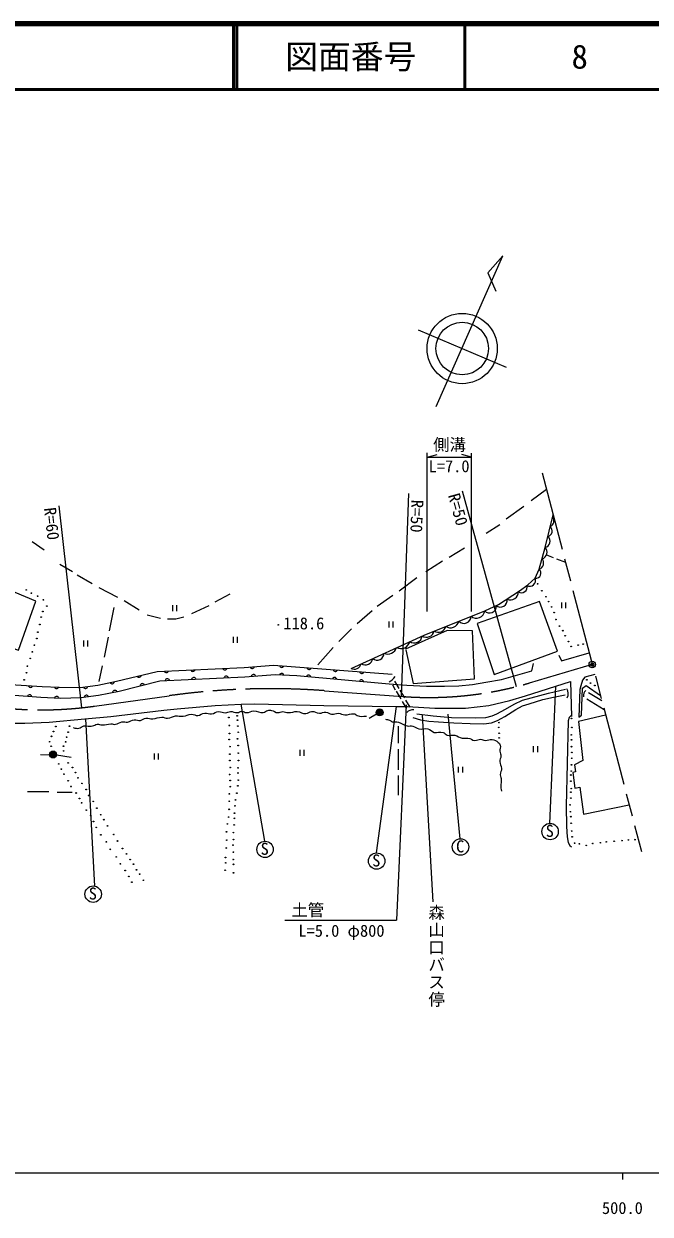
# Model space of a CAD drawing. Units: millimetres, scale not verified. Extents: x 40000 to 680000, y 20000 to 380000.
# Drawn here: x 476793 to 572238, y 198715 to 380000 of the extents above; entities that cross this region are included whole.
import ezdxf
from ezdxf.enums import TextEntityAlignment as Align

# ---------------------------------------------------------------- set-up
doc = ezdxf.new("R2010")
doc.units = ezdxf.units.MM
doc.header["$LTSCALE"] = 1000
doc.header["$PDMODE"] = 32
doc.header["$PDSIZE"] = 500
doc.linetypes.add('CHAIN', pattern=[18.5, 12, -1.5, 3.5, -1.5])
for name, color, linetype, lineweight in [('M-BGD', 7, 'Continuous', 13), ('M-BMK', 2, 'CHAIN', 13), ('M-BMK-SRVR', 3, 'Continuous', 25), ('M-STR-HTXT', 7, 'Continuous', 13), ('M-TTL', 2, 'Continuous', 140), ('M-TTL-BAND', 7, 'Continuous', 25), ('M-TTL-LINE', 7, 'Continuous', 50)]:
    doc.layers.add(name, color=color, linetype=linetype, lineweight=lineweight)
doc.layers.add('M-OTRS', color=6, linetype='Continuous')
doc.layers.add('M-TTL-TXT', color=7, linetype='Continuous')
doc.styles.add('ＭＳ ゴシック', font='')
doc.styles.get('ＭＳ ゴシック').set_extended_font_data('MS Gothic')

msp = doc.modelspace()

# ---------------------------------------------------------------- hatches: boundary and pattern name
at = {"layer": 'M-BGD'}
for points in [[(531388, 274775, 0.18881), (531528, 275132, 0.41421), (531002, 275658, 0.41421), (530476, 275132, 0.68235)], [(481635, 268365, 0.18881), (481775, 268722, 1), (480723, 268722, 0.68235)]]:
    msp.add_hatch(color=256, dxfattribs=at).paths.add_polyline_path(points)

# ---------------------------------------------------------------- linework, layer by layer
for p, q in [((535394, 308487), (534317, 277575)), ((543594, 308880), (551838, 279068)), ((556419, 309080), (554085, 307354)), ((482124, 306577), (485596, 275841)), ((552984, 306508), (550275, 304560)), ((549344, 303714), (547227, 302359)), ((478054, 301174), (479917, 299904)), ((541592, 298774), (543962, 300218)), ((556442, 299129), (557472, 298732)), ((482289, 297717), (484224, 296568)), ((538059, 296587), (540611, 298200)), ((557977, 298517), (559328, 297995)), ((484912, 296094), (487198, 294739)), ((534008, 293671), (536685, 295676)), ((488214, 294146), (491093, 292707)), ((492109, 292199), (494395, 290760)), ((508196, 293130), (505910, 291945)), ((533003, 292961), (530632, 291268)), ((558719, 291887), (558719, 290990)), ((559342, 291887), (559342, 290990)), ((490500, 291098), (489823, 287542)), ((499458, 291463), (499458, 290566)), ((500081, 291463), (500081, 290566)), ((504978, 291352), (502354, 290167)), ((529870, 290590), (527584, 288643)), ((495580, 289998), (497612, 289490)), ((532411, 288967), (532411, 288070)), ((533034, 288967), (533034, 288070)), ((489654, 286611), (489061, 283563)), ((508669, 286637), (508669, 285740)), ((509292, 286637), (509292, 285740)), ((526738, 287881), (524790, 285934)), ((485878, 286069), (485878, 285172)), ((486501, 286069), (486501, 285172)), ((523944, 285002), (521573, 282378)), ((488722, 282208), (488214, 279838)), ((532954, 279323), (533385, 278593)), ((533285, 279869), (533927, 278785)), ((533509, 278385), (534219, 277186)), ((534088, 278512), (534782, 277341)), ((556960, 258237), (557878, 279140)), ((562832, 278161), (564851, 276953)), ((513524, 255516), (509889, 276366)), ((522525, 276201), (533596, 276028)), ((530525, 253742), (533596, 276028)), ((533596, 276028), (535275, 276007)), ((534448, 276798), (535042, 275795)), ((534973, 277017), (535608, 275945)), ((562595, 277182), (565215, 275566)), ((487599, 248681), (486254, 274178)), ((529432, 274275), (530534, 274892)), ((533836, 273051), (533842, 270457)), ((479328, 268698), (480726, 268665)), ((481772, 268659), (484020, 268312)), ((496647, 268850), (496647, 267953)), ((497270, 268850), (497270, 267953)), ((518862, 269418), (518862, 268521)), ((519485, 269418), (519485, 268521)), ((533843, 269531), (533850, 266409)), ((554429, 269992), (554429, 269095)), ((555052, 269992), (555052, 269095)), ((543002, 266869), (543002, 265972)), ((543625, 266869), (543625, 265972)), ((533851, 265517), (533857, 262536)), ((477377, 263074), (480594, 263074)), ((481864, 262989), (484150, 262989))]:
    msp.add_line(p, q, dxfattribs=at)
at = {"layer": 'M-BGD', "lineweight": 25}
for p, q in [((537484, 274778), (539118, 246260)), ((541387, 274849), (543209, 255885))]:
    msp.add_line(p, q, dxfattribs=at)
at = {"layer": 'M-BGD'}
for points in [[(526649, 281843), (537785, 286918), (547017, 290609), (549141, 291555), (552337, 293630), (553613, 294555), (554721, 295565), (555337, 296953), (556256, 300247), (557427, 305239)], [(501168, 289659), (499983, 289320), (498713, 289320)], [(534978, 284681), (536113, 279522), (545479, 280247), (545163, 287545), (541294, 287587), (534965, 284739)], [(558331, 283858), (558714, 282980), (562948, 284204)], [(457557, 281597), (457832, 282754), (464842, 280445), (467660, 280087), (471698, 279667), (475560, 279337), (479612, 279057), (482206, 278973), (485402, 278917), (488066, 279281), (490898, 279870), (497095, 281370), (510393, 281966), (514851, 282323), (532937, 280935)], [(457557, 281597), (464602, 278954), (467525, 278492), (471584, 278071), (475390, 277734), (479365, 277461), (482414, 277314), (485485, 277398), (488197, 277777), (491331, 278386), (497535, 279964), (510447, 280574), (515095, 280889), (518375, 280742), (532444, 279459)], [(532444, 279459), (535139, 279296), (538137, 279113), (540913, 279127), (543058, 279183), (545161, 279366), (547194, 279716), (549563, 280165), (554218, 281455), (554456, 282562)], [(550865, 276946), (553238, 277647), (560080, 279848), (560234, 274534)], [(563814, 280907), (562288, 280500), (561938, 280023), (561644, 279196), (561513, 278619), (561372, 274399), (561779, 274735), (561905, 278829), (562494, 279222), (564658, 277688)], [(536068, 274353), (537255, 274017), (538526, 273792), (540003, 273680), (542330, 273549), (544826, 273419), (546901, 273390), (548032, 273568), (548948, 273895), (550079, 274484), (551789, 275587), (552761, 276129), (553808, 276456), (555892, 277073), (557487, 277470), (559294, 277825)], [(536673, 274902), (539168, 274594), (541944, 274342), (545617, 274299), (547202, 274370), (548141, 274608), (548884, 274902), (550174, 275631), (551492, 276374), (552781, 276977), (556721, 278071), (559329, 278674)], [(498120, 275458), (500172, 275700), (505944, 276174), (509889, 276366)], [(509889, 276366), (512006, 276451), (522525, 276201)], [(535275, 276007), (539438, 275774), (544094, 275774), (547650, 276197), (550865, 276946)], [(470645, 273834), (474668, 273488), (476954, 273488), (480648, 273657), (486098, 274165)], [(486098, 274165), (490077, 274504), (498120, 275458)], [(560229, 274704), (559884, 274380), (559734, 273832), (559427, 260850), (559487, 257755), (559571, 256184), (559753, 255301), (560005, 254867), (560230, 254684)], [(565433, 274737), (561296, 273735), (561953, 267798), (560691, 267153), (560831, 266078), (560467, 265994), (560756, 263601), (561513, 263760), (562053, 259652), (569030, 261033)]]:
    msp.add_lwpolyline(points, dxfattribs=at)
for points in [[(452480, 288543), (458707, 286340), (458259, 285073), (462982, 283402), (463569, 285060), (471367, 282301), (472599, 285785), (475967, 284593), (478617, 292080), (468796, 296182), (467658, 293443), (456136, 298362), (455681, 297005), (455029, 297259), (453837, 293890), (454313, 293721)], [(545874, 288652), (548473, 280886), (558126, 284440), (555357, 292039)]]:
    msp.add_lwpolyline(points, close=True, dxfattribs=at)
for centre, radius in [((477168, 293786), 53.3), ((555082, 294709), 53.3), ((555731, 293665), 53.3), ((477944, 293299), 53.3), ((478897, 292842), 53.3), ((479776, 292271), 53.3), ((556348, 292753), 53.3), ((556754, 292010), 53.3), ((479694, 290493), 53.3), ((480304, 291334), 53.3), ((557217, 291197), 53.3), ((557595, 290328), 53.3), ((479231, 288516), 53.3), ((479442, 289652), 53.3), ((515571, 288462), 53.3), ((557876, 289276), 53.3), ((558423, 288281), 53.3), ((478769, 286392), 53.3), ((478937, 287360), 53.3), ((558913, 287580), 53.3), ((559278, 286809), 53.3), ((478411, 285362), 53.3), ((559796, 285912), 53.3), ((560203, 285183), 53.3), ((561269, 285393), 53.3), ((562012, 285547), 53.3), ((477780, 283364), 53.3), ((478096, 284352), 53.3), ((477212, 281177), 53.3), ((477339, 282186), 53.3), ((476855, 280104), 53.3), ((562578, 280104), 53.3), ((563148, 279608), 53.3), ((563793, 279235), 53.3), ((531002, 275132), 526), ((508046, 274358), 53.3), ((509307, 274610), 53.3), ((509349, 273958), 53.3), ((560244, 274227), 53.3), ((481320, 272216), 53.3), ((481671, 272987), 53.3), ((483545, 272112), 53.3), ((483760, 273026), 53.3), ((508109, 273138), 53.3), ((508130, 271918), 53.3), ((509413, 273054), 53.3), ((509476, 272108), 53.3), ((549159, 272853), 53.3), ((549197, 273573), 53.3), ((549225, 271956), 53.3), ((560300, 272852), 53.3), ((480732, 270673), 53.3), ((481012, 271487), 53.3), ((483171, 270649), 53.3), ((483318, 271364), 53.3), ((508088, 271014), 53.3), ((509349, 271119), 53.3), ((509455, 270089), 53.3), ((549234, 271245), 53.3), ((560216, 271721), 53.3), ((560254, 270964), 53.3), ((481249, 268722), 526), ((480956, 269972), 53.3), ((482835, 269997), 53.3), ((482856, 269261), 53.3), ((508193, 268785), 53.3), ((508214, 269920), 53.3), ((509476, 268932), 53.3), ((560244, 269917), 53.3), ((560291, 269048), 53.3), ((482113, 267278), 53.3), ((482512, 266478), 53.3), ((483550, 267432), 53.3), ((484202, 266738), 53.3), ((508193, 267796), 53.3), ((508256, 266745), 53.3), ((509434, 266682), 53.3), ((509518, 267817), 53.3), ((560244, 267150), 53.3), ((560272, 268141), 53.3), ((482912, 265721), 53.3), ((483543, 264733), 53.3), ((484664, 265960), 53.3), ((485043, 265161), 53.3), ((508151, 265672), 53.3), ((508235, 264768), 53.3), ((509434, 265904), 53.3), ((509476, 264810), 53.3), ((560141, 265599), 53.3), ((560141, 264655), 53.3), ((560216, 266206), 53.3), ((483984, 263850), 53.3), ((484783, 262861), 53.3), ((485653, 264319), 53.3), ((486305, 263394), 53.3), ((508256, 263822), 53.3), ((509265, 262833), 53.3), ((509413, 263948), 53.3), ((560141, 262982), 53.3), ((560216, 263524), 53.3), ((485288, 262020), 53.3), ((485604, 261368), 53.3), ((486673, 262480), 53.3), ((487377, 261585), 53.3), ((508109, 262728), 53.3), ((508109, 261593), 53.3), ((509055, 261803), 53.3), ((560020, 261063), 53.3), ((560151, 262094), 53.3), ((486319, 260233), 53.3), ((486971, 259433), 53.3), ((487924, 260555), 53.3), ((488506, 259553), 53.3), ((508004, 259195), 53.3), ((508088, 260373), 53.3), ((508887, 259784), 53.3), ((508971, 260899), 53.3), ((560076, 260012), 53.3), ((560146, 259255), 53.3), ((487412, 258529), 53.3), ((487833, 257625), 53.3), ((488982, 258796), 53.3), ((489543, 257842), 53.3), ((507814, 258144), 53.3), ((508838, 257990), 53.3), ((508880, 258999), 53.3), ((560188, 258245), 53.3), ((488535, 256487), 53.3), ((490497, 256538), 53.3), ((507688, 256952), 53.3), ((507716, 255676), 53.3), ((508726, 256826), 53.3), ((508740, 255760), 53.3), ((560272, 257068), 53.3), ((560356, 256184), 53.3), ((567941, 255610), 53.3), ((568909, 255708), 53.3), ((569932, 255750), 53.3), ((489368, 255417), 53.3), ((489978, 254281), 53.3), ((491076, 255548), 53.3), ((491842, 254407), 53.3), ((507646, 254485), 53.3), ((508669, 254919), 53.3), ((508726, 253854), 53.3), ((560721, 255231), 53.3), ((561450, 255119), 53.3), ((562501, 254881), 53.3), ((563483, 255175), 53.3), ((564647, 255287), 53.3), ((565544, 255413), 53.3), ((566735, 255511), 53.3), ((490882, 253124), 53.3), ((491513, 252073), 53.3), ((492431, 253580), 53.3), ((493006, 252711), 53.3), ((493511, 252010), 53.3), ((507534, 253041), 53.3), ((507562, 252213), 53.3), ((508712, 252732), 53.3), ((508754, 251996), 53.3), ((492249, 251064), 53.3), ((492796, 250159), 53.3), ((493973, 251155), 53.3), ((494450, 250496), 53.3), ((507482, 251085), 53.3), ((508733, 250713), 53.3), ((493258, 249276), 53.3), ((495011, 249570), 53.3)]:
    msp.add_circle(centre, radius, dxfattribs=at)
at = {"layer": 'M-BGD', "lineweight": 25}
for centre in [(556989, 256987), (543331, 254641), (513553, 254267), (530554, 252492), (487363, 247453)]:
    msp.add_circle(centre, 1250, dxfattribs=at)
at = {"layer": 'M-BGD'}
for centre, radius, start, end in [((556656, 304269), 913, 292.21865, 41.37184), ((556428, 302764), 874, 284.57386, 49.01663), ((556025, 301183), 964, 283.83196, 49.75853), ((555473, 299542), 1054, 286.84696, 42.00424), ((554999, 297899), 1005, 289.69389, 39.15731), ((553856, 295265), 915, 244.10304, 19.12984), ((554804, 296359), 798, 263.98736, 48.08766), ((552638, 294215), 849, 235.60707, 15.50623), ((549405, 292213), 1042, 232.28762, 9.93309), ((550947, 293490), 1212, 244.84652, 1.13052), ((545762, 290733), 1261, 229.23954, 354.34077), ((547767, 291280), 1007, 221.80815, 6.22205), ((541806, 289327), 1306, 236.52996, 347.05035), ((543869, 289758), 1071, 222.49037, 1.08995), ((536282, 286916), 1215, 235.27144, 353.73327), ((538151, 287761), 1179, 235.93753, 348.53752), ((539959, 288474), 1151, 235.44839, 348.13192), ((532243, 285449), 1430, 246.75169, 342.25302), ((534266, 286192), 1352, 240.71423, 348.29048), ((528810, 283536), 1175, 237.79448, 351.21023), ((530650, 284129), 1028, 228.65744, 0.34727), ((498516, 281544), 346, 201.1981, 343.93304), ((502556, 281725), 346, 201.1981, 343.93304), ((507432, 281944), 346, 201.1981, 343.93304), ((511601, 282174), 346, 203.21719, 345.95213), ((516093, 282339), 346, 194.24401, 336.97895), ((516094, 280733), 346, 16.06329, 158.79823), ((520268, 282019), 346, 194.24401, 336.97895), ((524251, 281713), 346, 194.24401, 336.97895), ((527146, 282786), 1066, 242.25498, 346.74973), ((528287, 281403), 346, 194.24401, 336.97895), ((477814, 279292), 346, 194.67374, 337.40868), ((490246, 279847), 346, 210.37816, 353.1131), ((494362, 280822), 346, 212.24097, 354.97591), ((494869, 279172), 346, 32.89704, 175.63198), ((498654, 279906), 346, 21.33667, 164.07161), ((502691, 280097), 346, 21.33667, 164.07161), ((507638, 280330), 346, 21.33667, 164.07161), ((511790, 280554), 346, 22.51543, 165.25037), ((520161, 280468), 346, 13.42266, 156.1576), ((524128, 280106), 346, 13.42266, 156.1576), ((528245, 279731), 346, 13.42266, 156.1576), ((531344, 282032), 2494, 296.97939, 324.80438), ((477694, 277465), 346, 14.69775, 157.43269), ((481783, 279097), 346, 196.77494, 339.50988), ((481792, 277233), 346, 15.86867, 158.60361), ((486210, 279139), 346, 206.42461, 349.15955), ((486327, 277404), 346, 26.576, 169.31094), ((490674, 278146), 346, 29.64636, 172.3813), ((558414, 278009), 1341, 331.28574, 32.2572), ((563154, 277680), 1093, 132.12562, 188.14579), ((536127, 274136), 1388, 86.43838, 134.89387)]:
    msp.add_arc(centre, radius, start, end, dxfattribs=at)
for points, knots in [([(484320, 272810), (484666, 272719), (484838, 272671), (485166, 272726), (485488, 272779), (485615, 272974), (485928, 273064), (486087, 273110), (486186, 273064), (486352, 273064), (486715, 273064), (486930, 272976), (487283, 273064), (487557, 273133), (487679, 273288), (487960, 273318), (488258, 273350), (488423, 273228), (488722, 273234), (489245, 273244), (489529, 273374), (490052, 273393), (490333, 273403), (490492, 273266), (490769, 273318), (491160, 273391), (491326, 273612), (491716, 273692), (492061, 273762), (492269, 273602), (492617, 273657), (493030, 273722), (493218, 273943), (493633, 273996), (493995, 274041), (494203, 273858), (494564, 273911), (494917, 273962), (495058, 274206), (495411, 274250), (495816, 274300), (496044, 274125), (496451, 274150), (496991, 274182), (497269, 274397), (497809, 274418), (498168, 274431), (498355, 274221), (498713, 274250), (499193, 274288), (499422, 274517), (499898, 274588), (500348, 274656), (500610, 274514), (501062, 274566), (501577, 274624), (501840, 274836), (502358, 274852), (502732, 274864), (502926, 274628), (503299, 274667), (503738, 274714), (503929, 274984), (504368, 275039), (504765, 275089), (504987, 274863), (505385, 274906), (505841, 274956), (506045, 275240), (506502, 275266), (506898, 275288), (507104, 275068), (507500, 275081), (507813, 275090), (507968, 275244), (508280, 275266), (508682, 275293), (508895, 275065), (509296, 275096), (509586, 275119), (509720, 275306), (510011, 275305), (510305, 275304), (510441, 275110), (510736, 275096), (511176, 275075), (511395, 275334), (511836, 275350), (512407, 275371), (512711, 275014), (513276, 275096), (513568, 275139), (513665, 275369), (513953, 275435), (514179, 275487), (514317, 275469), (514546, 275435), (514929, 275378), (515090, 275102), (515477, 275096), (515782, 275092), (515934, 275266), (516239, 275266), (516576, 275265), (516749, 275110), (517086, 275096), (517618, 275074), (517908, 275293), (518440, 275266), (518973, 275238), (519241, 274921), (519773, 274963), (520131, 274992), (520284, 275226), (520642, 275266), (521115, 275318), (521356, 275011), (521832, 275007), (522219, 275003), (522423, 275213), (522808, 275173), (523174, 275135), (523324, 274877), (523690, 274842), (524090, 274805), (524304, 275037), (524706, 275012), (525114, 274986), (525313, 274767), (525722, 274758), (526255, 274745), (526545, 274972), (527076, 274927), (527297, 274908), (527378, 274754), (527584, 274673), (528098, 274471), (528378, 274537), (528992, 274565)], [0, 0, 0, 0, 1, 1, 1, 2, 2, 2, 3, 3, 3, 4, 4, 4, 5, 5, 5, 6, 6, 6, 7, 7, 7, 8, 8, 8, 9, 9, 9, 10, 10, 10, 11, 11, 11, 12, 12, 12, 13, 13, 13, 14, 14, 14, 15, 15, 15, 16, 16, 16, 17, 17, 17, 18, 18, 18, 19, 19, 19, 20, 20, 20, 21, 21, 21, 22, 22, 22, 23, 23, 23, 24, 24, 24, 25, 25, 25, 26, 26, 26, 27, 27, 27, 28, 28, 28, 29, 29, 29, 30, 30, 30, 31, 31, 31, 32, 32, 32, 33, 33, 33, 34, 34, 34, 35, 35, 35, 36, 36, 36, 37, 37, 37, 38, 38, 38, 39, 39, 39, 40, 40, 40, 41, 41, 41, 42, 42, 42, 43, 43, 43, 44, 44, 44, 45, 45, 45, 46, 46, 46, 46]), ([(531892, 274113), (532174, 274053), (532268, 274036), (532495, 273945), (532677, 273871), (532755, 273774), (532944, 273720), (533297, 273619), (533526, 273738), (533883, 273650), (534438, 273513), (534667, 273181), (535229, 273075), (535557, 273013), (535758, 273122), (536084, 273047), (536461, 272961), (536603, 272709), (536981, 272627), (537506, 272512), (537831, 272739), (538355, 272627), (538782, 272536), (538909, 272179), (539337, 272094), (539847, 271993), (540163, 272217), (540669, 272094), (540961, 272023), (541023, 271752), (541314, 271673), (541747, 271556), (542023, 271734), (542463, 271645), (542924, 271552), (543121, 271284), (543585, 271211), (543915, 271159), (544108, 271264), (544440, 271225), (544885, 271173), (545085, 270893), (545534, 270874), (545875, 270860), (546047, 271062), (546389, 271057), (546672, 271052), (546807, 270890), (547090, 270874), (547508, 270851), (547742, 271073), (548155, 271000), (548553, 270930), (548777, 270816), (549095, 270566), (549256, 270439), (549321, 270324), (549389, 270131), (549510, 269790), (549281, 269566), (549319, 269206), (549349, 268915), (549486, 268769), (549487, 268477), (549488, 268146), (549296, 267980), (549305, 267650), (549316, 267229), (549584, 267033), (549599, 266612), (549613, 266226), (549396, 266031), (549389, 265645), (549383, 265322), (549524, 265154), (549543, 264832), (549563, 264503), (549470, 264320), (549473, 263990), (549476, 263666), (549496, 263542), (549557, 263163)], [0, 0, 0, 0, 1, 1, 1, 2, 2, 2, 3, 3, 3, 4, 4, 4, 5, 5, 5, 6, 6, 6, 7, 7, 7, 8, 8, 8, 9, 9, 9, 10, 10, 10, 11, 11, 11, 12, 12, 12, 13, 13, 13, 14, 14, 14, 15, 15, 15, 16, 16, 16, 17, 17, 17, 18, 18, 18, 19, 19, 19, 20, 20, 20, 21, 21, 21, 22, 22, 22, 23, 23, 23, 24, 24, 24, 25, 25, 25, 26, 26, 26, 27, 27, 27, 27])]:
    msp.add_open_spline(points, degree=3, knots=knots, dxfattribs=at)
at = {"layer": 'M-BMK'}
for p, q in [((555757, 311601), (570888, 253952)), ((563416, 282423), (553771, 279596)), ((487559, 276081), (498951, 277670)), ((522587, 278439), (534569, 277556))]:
    msp.add_line(p, q, dxfattribs=at)
for centre, radius, start, end in [((538545, 331534), 54124, 265.7876, 286.33922), ((479492, 333932), 58411, 251.25201, 277.93855), ((514381, 167019), 111722, 85.7876, 97.93855)]:
    msp.add_arc(centre, radius, start, end, dxfattribs=at)
at = {"layer": 'M-BMK-SRVR'}
for p, q in [((539604, 321743), (549803, 344644)), ((549803, 344644), (547505, 342078)), ((547505, 342078), (548731, 339284)), ((536865, 333407), (550312, 327695))]:
    msp.add_line(p, q, dxfattribs=at)
for radius in [5351, 4000]:
    msp.add_circle((543591, 330546), radius, dxfattribs=at)
at = {"layer": 'M-BMK-SRVR', "lineweight": 13}
msp.add_circle((563416, 282423), 500, dxfattribs=at)
at = {"layer": 'M-BMK-SRVR'}
msp.add_point((563416, 282423), dxfattribs=at)
at = {"layer": 'M-OTRS'}
msp.add_point((563416, 282423), dxfattribs=at)
at = {"layer": 'M-STR-HTXT'}
for p, q in [((538274, 290476), (538274, 314686)), ((538274, 314018), (539774, 314393)), ((538274, 314018), (545029, 314018)), ((545029, 314018), (543529, 314393)), ((545029, 290476), (545029, 314627)), ((535032, 276279), (533600, 243506)), ((516590, 243506), (533600, 243506))]:
    msp.add_line(p, q, dxfattribs=at)
at = {"layer": 'M-TTL'}
msp.add_line((680000, 380000), (40000, 380000), dxfattribs=at)
at = {"layer": 'M-TTL-BAND'}
for p, q in [((40000, 205000), (579000, 205000)), ((568000, 205000), (568000, 204000))]:
    msp.add_line(p, q, dxfattribs=at)
at = {"layer": 'M-TTL-LINE'}
for p, q in [((508747, 380000), (508747, 370000)), ((509247, 380000), (509247, 370000)), ((543997, 380000), (543997, 370000)), ((40000, 370000), (680000, 370000))]:
    msp.add_line(p, q, dxfattribs=at)

# ---------------------------------------------------------------- texts
at = {"layer": 'M-BGD', "style": 'ＭＳ ゴシック'}
for s, rotation, p in [('R=50', 285.459, (540879, 308053)), ('R=50', 268.006, (535318, 307560)), ('R=60', 276.445, (479313, 306186))]:
    msp.add_text(s, height=1833, rotation=rotation, dxfattribs=at).set_placement(p, align=Align.BOTTOM_LEFT)
for s, p in [('118.6', (516347, 287229)), ('S', (556310, 255614)), ('C', (542653, 253267)), ('S', (512875, 252893)), ('S', (529876, 251119)), ('S', (486685, 246079)), ('森', (538444, 243189)), ('山', (538444, 240539)), ('口', (538444, 237889)), ('バ', (538444, 235240)), ('ス', (538444, 232590)), ('停', (538444, 229940))]:
    msp.add_text(s, height=1833, dxfattribs=at).set_placement(p, align=Align.BOTTOM_LEFT)
at = {"layer": 'M-STR-HTXT', "style": 'ＭＳ ゴシック'}
for s, p in [('側溝', (539161, 314444)), ('L=7.0', (538475, 311160)), ('土管', (517557, 243582)), ('L=5.0 φ800', (518639, 240415))]:
    msp.add_text(s, height=1833, dxfattribs=at).set_placement(p, align=Align.BOTTOM_LEFT)
at = {"layer": 'M-TTL-BAND', "style": 'ＭＳ ゴシック'}
msp.add_text('500.0', height=1833, dxfattribs=at).set_placement((568000, 198195), align=Align.BOTTOM_CENTER)
at = {"layer": 'M-TTL-TXT', "style": 'ＭＳ ゴシック'}
for s, p in [('図面番号', (526622, 375000)), ('8', (561497, 375000))]:
    msp.add_text(s, height=3666, dxfattribs=at).set_placement(p, align=Align.MIDDLE_CENTER)

doc.saveas('drawing.dxf')
